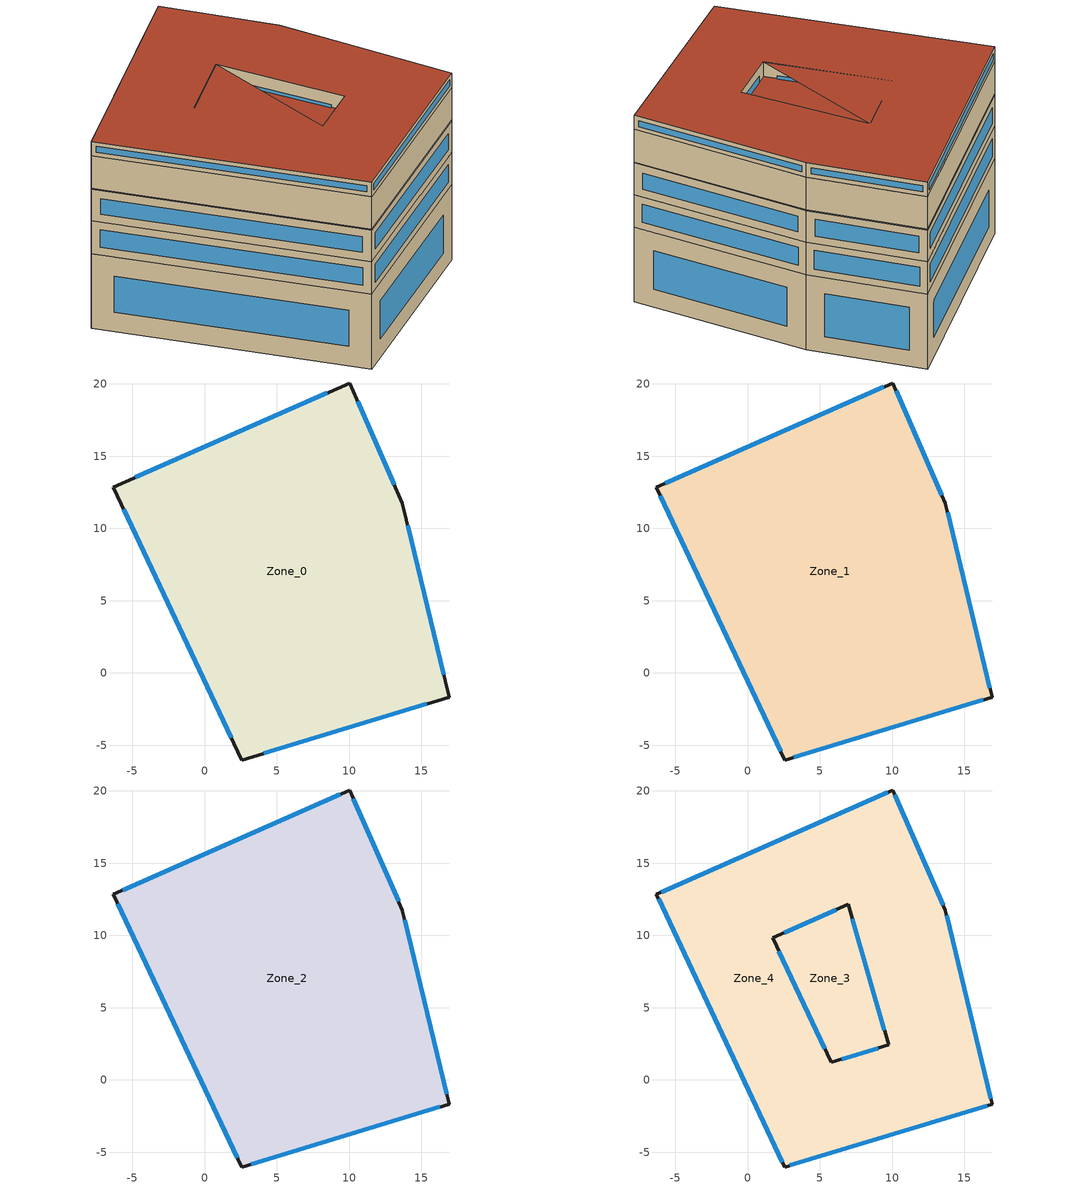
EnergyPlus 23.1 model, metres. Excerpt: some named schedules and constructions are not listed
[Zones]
Zone_0
 floor ground (Zone_0:f5UnderGroundSlabCF): -6.32,12.86 10.02,20.06 13.68,11.75 16.91,-1.67 2.56,-6.02 z0
 wall outside (90.1-2019 Nonresidential CZ 0 Exterior Wall (Mass)): -6.32,12.86 2.56,-6.02 16.91,-1.67 13.68,11.75 10.02,20.06 -6.32,12.86 z0:6.55
 window (90.1-2019 Nonresidential CZ 0 Glazing (Operable)): -5.59,11.31 1.83,-4.47 z1.71:4.84; 4.1,-5.55 15.38,-2.13 z1.61:4.94; 16.54,-0.13 14.05,10.21 z1.58:4.97; 13.12,13.02 10.58,18.79 z1.39:5.16; 8.5,19.39 -4.79,13.53 z1.66:4.89
Zone_1
 floor to Zone_0 (Interior Slab (Mass)_FLIPPED): -6.32,12.86 10.02,20.06 13.68,11.75 16.91,-1.67 2.56,-6.02 z6.55
 wall outside (90.1-2019 Nonresidential CZ 0 Exterior Wall (Mass)): -6.32,12.86 2.56,-6.02 16.91,-1.67 13.68,11.75 10.02,20.06 -6.32,12.86 z6.55:9.4
 window (90.1-2019 Nonresidential CZ 0 Glazing (Operable)): -6.03,12.25 2.28,-5.42 / 9.42,19.8 -5.72,13.12 z7.21:8.74; 3.18,-5.83 16.3,-1.85 z7.2:8.75; 16.76,-1.04 13.83,11.12 z7.19:8.76; 13.43,12.3 10.26,19.51 z7.15:8.8
Zone_2
 floor to Zone_1 (Interior Slab (Mass)_FLIPPED): -6.32,12.86 10.02,20.06 13.68,11.75 16.91,-1.67 2.56,-6.02 z9.4
 wall outside (90.1-2019 Nonresidential CZ 8 Exterior Floor (Mass)): -6.32,12.86 2.56,-6.02 16.91,-1.67 13.68,11.75 10.02,20.06 -6.32,12.86 z9.4:12.17
 wall to Zone_4 (Interior Partition (Mass)): -6.32,12.86 2.56,-6.02 16.91,-1.67 13.68,11.75 10.02,20.06 -6.32,12.86 z12.17:12.25
 window (90.1-2019 Nonresidential CZ 0 Glazing (Operable)): -6.01,12.21 2.26,-5.37 z10.12:11.45; 3.23,-5.82 16.25,-1.87 z10.1:11.47; 16.75,-0.99 13.84,11.07 z10.09:11.48; 13.41,12.35 10.28,19.46 z10.06:11.51; 9.37,19.77 -5.67,13.14 z10.11:11.46
Zone_3
 floor to Zone_2 (Interior Slab (Mass)_FLIPPED): -6.32,12.86 10.02,20.06 13.68,11.75 16.91,-1.67 2.56,-6.02 z12.25
 wall to Zone_4 (Interior Partition (Mass)): -6.32,12.86 2.56,-6.02 16.91,-1.67 13.68,11.75 10.02,20.06 -6.32,12.86 z12.25:15.1
 roof outside (300mmInsulation 200mmConcrete): -6.32,12.86 2.56,-6.02 16.91,-1.67 13.68,11.75 10.02,20.06 z15.1
Zone_4
 floor outside (90.1-2019 Nonresidential CZ 0 Exterior Floor (Mass)): -6.32,12.86 -0.69,15.34 1.73,9.85 6.95,12.15 9.75,2.43 1.73,9.85 -0.69,15.34 10.02,20.06 13.68,11.75 16.91,-1.67 2.56,-6.02 z12.17
 wall outside (UVal_0.3_Light): -6.32,12.86 2.56,-6.02 16.91,-1.67 13.68,11.75 10.02,20.06 -6.32,12.86 z15.1:16.35; 5.78,1.23 1.73,9.85 6.95,12.15 9.75,2.43 5.78,1.23 z12.17:16.35
 window (90.1-2019 Nonresidential CZ 0 Glazing (Operable)): -6.16,12.52 2.41,-5.69 z15.47:15.98; 2.91,-5.92 16.57,-1.77 / 16.83,-1.31 13.76,11.4 / 9.69,19.91 -5.98,13 z15.46:15.99; 13.53,12.07 10.16,19.74 z15.45:16; 5.35,2.15 2.17,8.92 z13.19:15.32; 9.02,2.21 6.52,1.45 z12.93:15.58; 7.23,11.15 9.46,3.43 z13.21:15.31; 2.53,10.2 6.14,11.79 z13.05:15.47
 roof outside (300mmInsulation 200mmConcrete): -6.32,12.86 2.56,-6.02 7.52,-4.51 5.78,1.23 9.75,2.43 6.95,12.15 5.78,1.23 7.52,-4.51 16.91,-1.67 13.68,11.75 10.02,20.06 z16.35
[Schedule:Week:Daily]
NatVentAvail_Zone_0_24: 643b81ea-7f98-4ade-b5fc-865c677e6cc7, 0631fa18-fc53-4fc1-8a13-08d999b6f9f1, 83caa4b2-2130-4d37-a194-5faa919f1eb6, 89786bb1-0d32-4946-96e7-6c59c011e7a7, 528f3834-38d6-4d28-8768-3eb712509140, 7115c35e-5b08-4d62-a368-05f984c057ba, 3cd84f3a-95ff-4edd-a9ef-60d38c700ff3, 643b81ea-7f98-4ade-b5fc-865c677e6cc7, 643b81ea-7f98-4ade-b5fc-865c677e6cc7, 643b81ea-7f98-4ade-b5fc-865c677e6cc7, 643b81ea-7f98-4ade-b5fc-865c677e6cc7, 643b81ea-7f98-4ade-b5fc-865c677e6cc7
NatVentAvail_Zone_0_25: bb134fcf-2cfc-4dae-8368-4092751a51fc, e88b301f-dca1-4978-ab07-a8e9ce4b4729, 7ee1185d-d39c-4ca8-a3f4-3d5fa92efd22, 80bbbfed-e614-4bd0-8997-ee2226226727, be5d5594-9202-45e6-87b8-a54e75608b4e, c6fb9978-e82b-49db-bd27-b6f6989f02e9, a2e19903-712f-4ba3-98e5-2c6e193c96d7, bb134fcf-2cfc-4dae-8368-4092751a51fc, bb134fcf-2cfc-4dae-8368-4092751a51fc, bb134fcf-2cfc-4dae-8368-4092751a51fc, bb134fcf-2cfc-4dae-8368-4092751a51fc, bb134fcf-2cfc-4dae-8368-4092751a51fc
NatVentAvail_Zone_0_26: 5d06f325-204f-4c93-97d9-571b9fa2eab5, 5ae779f8-7331-4535-aec5-faec0c32163f, 86519c9c-96da-408c-98c5-db09831a2a62, 0252c5f4-738e-4583-be9d-452be1e04946, 5f8bd9ea-d8e2-4e3f-b000-1e1a659acec6, f822eaaa-aebe-495b-bf9e-092c79cad451, 42b536ab-7fc9-40a9-8b94-e0caae2db682, 5d06f325-204f-4c93-97d9-571b9fa2eab5, 5d06f325-204f-4c93-97d9-571b9fa2eab5, 5d06f325-204f-4c93-97d9-571b9fa2eab5, 5d06f325-204f-4c93-97d9-571b9fa2eab5, 5d06f325-204f-4c93-97d9-571b9fa2eab5
NatVentAvail_Zone_0_27: 0f33649d-abe9-4385-94b5-2d1bb093f1b9, b0e473d6-7b38-40f7-99c1-0cd613342e5d, 217c5be4-f132-4163-98d4-4fb01e4264d8, 191090e8-7e1f-4fb9-979d-c8069bf0c9c5, 095408a2-9d22-4e8d-8049-8af20b359ea6, 4eeb3307-d58c-4678-8e2a-da7ad234a99a, 0ed3b75c-679a-4646-9bc5-0e2e53a58a23, 0f33649d-abe9-4385-94b5-2d1bb093f1b9, 0f33649d-abe9-4385-94b5-2d1bb093f1b9, 0f33649d-abe9-4385-94b5-2d1bb093f1b9, 0f33649d-abe9-4385-94b5-2d1bb093f1b9, 0f33649d-abe9-4385-94b5-2d1bb093f1b9
NatVentAvail_Zone_0_28: 175090db-c217-4d9c-9281-e84a0e40ca0a, 0493ce9b-0466-4622-919f-6ade33d6d0b1, 4e99a2f6-1621-43b4-a8e6-fc1ccbb174df, f0088b2d-5e5d-43be-9a9b-69607124099a, 98e8d130-37e9-47e7-88a5-f7a0b97f2ff9, fbaa9ffc-d9a7-489b-87e5-90f9b413cbd5, eaa08296-2194-479e-8d43-e2e571d69924, 175090db-c217-4d9c-9281-e84a0e40ca0a, 175090db-c217-4d9c-9281-e84a0e40ca0a, 175090db-c217-4d9c-9281-e84a0e40ca0a, 175090db-c217-4d9c-9281-e84a0e40ca0a, 175090db-c217-4d9c-9281-e84a0e40ca0a
NatVentAvail_Zone_0_29: d26067e9-1ced-4430-bfcb-656b035c30aa, 69b43abc-71c2-4df5-9d2f-f8c97660a5a0, c4070cba-0270-4086-9cf3-ccfc58dcecda, 489eabc4-4402-4343-b1a8-d9d36b0040c8, 98e8d130-37e9-47e7-88a5-f7a0b97f2ff9, 98e8d130-37e9-47e7-88a5-f7a0b97f2ff9, 37b48176-47aa-42ec-8e56-3aeb010cc1e9, d26067e9-1ced-4430-bfcb-656b035c30aa, d26067e9-1ced-4430-bfcb-656b035c30aa, d26067e9-1ced-4430-bfcb-656b035c30aa, d26067e9-1ced-4430-bfcb-656b035c30aa, d26067e9-1ced-4430-bfcb-656b035c30aa
NatVentAvail_Zone_0_30: 23f10274-e4e9-4bed-a4d2-9a767ad3ef16, a0d34b79-d77d-4891-bd0f-fe7c6fb058e2, 719f6635-49dd-4385-84e7-da0417f00f5b, 0da3e6a3-f209-40a6-b415-12028bcd452b, 40181e1c-ce98-45d2-a3a8-bb8946a68063, bc24b64a-b6b0-4d84-ba80-7c9fc3148167, c4be86c8-32b1-4691-a9c1-967920e22374, 23f10274-e4e9-4bed-a4d2-9a767ad3ef16, 23f10274-e4e9-4bed-a4d2-9a767ad3ef16, 23f10274-e4e9-4bed-a4d2-9a767ad3ef16, 23f10274-e4e9-4bed-a4d2-9a767ad3ef16, 23f10274-e4e9-4bed-a4d2-9a767ad3ef16
NatVentAvail_Zone_0_31: 7ebb7ff7-43e4-4092-9c63-8c45f87a2449, f81c0f71-439a-46d6-b870-5c0aa0495689, c4070cba-0270-4086-9cf3-ccfc58dcecda, b8b1c931-4925-4059-b61b-6ed2352e6f15, c50d3c58-b894-4400-abb9-6d2eb99127f9, 318c2fc3-bc2a-4120-b8e8-1a8b47adcd5e, 0043722f-bf06-4eba-8009-58ef61e94516, 7ebb7ff7-43e4-4092-9c63-8c45f87a2449, 7ebb7ff7-43e4-4092-9c63-8c45f87a2449, 7ebb7ff7-43e4-4092-9c63-8c45f87a2449, 7ebb7ff7-43e4-4092-9c63-8c45f87a2449, 7ebb7ff7-43e4-4092-9c63-8c45f87a2449
NatVentAvail_Zone_0_32: 255129c8-b434-4135-9f2a-e7ec39b9fd45, 32d9487f-c412-47f0-a78b-8c937b7c2740, 30b90710-4b2d-4499-aef3-ce1d5afb33d0, 95f30800-1080-494b-ace7-3e313f2a6884, 324968d0-865d-44dd-9b2f-c1c7f27c2db0, d6ffe52d-92ca-4a64-a9b4-bbba0732e0c9, 5f97cc1c-9cc4-47ba-9d8f-26891d8c3480, 255129c8-b434-4135-9f2a-e7ec39b9fd45, 255129c8-b434-4135-9f2a-e7ec39b9fd45, 255129c8-b434-4135-9f2a-e7ec39b9fd45, 255129c8-b434-4135-9f2a-e7ec39b9fd45, 255129c8-b434-4135-9f2a-e7ec39b9fd45
NatVentAvail_Zone_0_33: 71ab6eb5-26ea-4da5-995e-3064c8842f36, c53e7952-1a51-4ef9-a95a-86176d50fb28, 65c0459a-118f-4f70-a701-282a592c9eda, 8d691138-5ffd-4aa4-8c2d-d89832f877bc, 4137aef5-762a-457a-bdb7-2ba2315c0b22, e6ff72f0-a785-4309-bd25-6e804c1c3d62, 1ac9422d-e7b1-449a-8b20-90f71478021b, 71ab6eb5-26ea-4da5-995e-3064c8842f36, 71ab6eb5-26ea-4da5-995e-3064c8842f36, 71ab6eb5-26ea-4da5-995e-3064c8842f36, 71ab6eb5-26ea-4da5-995e-3064c8842f36, 71ab6eb5-26ea-4da5-995e-3064c8842f36
NatVentAvail_Zone_0_34: 2f03e901-578e-4853-b121-41f3e97b029d, 84ca49ca-79e7-4a51-8b85-8cb8b7f8b75c, cc235d41-2240-4268-8009-afe839b7b482, eb04662c-3f46-43af-a1e0-3a76961f5864, 155e2713-d898-4542-9fec-d878bae06bd9, 6ee099c3-9820-4f8c-aa3c-0dc96d728269, 0d8fd694-f7e5-415b-b9ca-f7caefbef100, 2f03e901-578e-4853-b121-41f3e97b029d, 2f03e901-578e-4853-b121-41f3e97b029d, 2f03e901-578e-4853-b121-41f3e97b029d, 2f03e901-578e-4853-b121-41f3e97b029d, 2f03e901-578e-4853-b121-41f3e97b029d
NatVentAvail_Zone_0_35: 4b5055f9-922c-4f07-844b-1bb0dd5deba4, bc5cf879-c866-44ec-abb5-be8a2692b933, 5d8aec1a-5fd3-4992-8821-9213426935d8, b1940947-67fb-4b36-b067-11f079292ca9, d38b4de4-aab0-439d-97a1-b1afb4748e85, 4a92f72d-c8ec-4492-92fe-433dd7defcb1, 9e1e935d-d442-448c-84b5-af96d6721c65, 4b5055f9-922c-4f07-844b-1bb0dd5deba4, 4b5055f9-922c-4f07-844b-1bb0dd5deba4, 4b5055f9-922c-4f07-844b-1bb0dd5deba4, 4b5055f9-922c-4f07-844b-1bb0dd5deba4, 4b5055f9-922c-4f07-844b-1bb0dd5deba4
NatVentAvail_Zone_0_36: 8e8cb293-b448-4608-9316-63940d8aea4e, 63f4b83f-3c34-4075-a524-b207993651ef, 78a738de-7e64-453a-be69-884a6fdb3e56, fc1aaa8b-c7f5-4adc-ac70-f99a7c540827, 265ae9eb-dddb-4048-94e0-ae65d5ae1f27, 4c8561d6-c200-4c0d-9bee-4e630f5df1c1, 7ee1185d-d39c-4ca8-a3f4-3d5fa92efd22, 8e8cb293-b448-4608-9316-63940d8aea4e, 8e8cb293-b448-4608-9316-63940d8aea4e, 8e8cb293-b448-4608-9316-63940d8aea4e, 8e8cb293-b448-4608-9316-63940d8aea4e, 8e8cb293-b448-4608-9316-63940d8aea4e
NatVentAvail_Zone_0_37: 98e8d130-37e9-47e7-88a5-f7a0b97f2ff9, 0e71f1ab-6286-4d33-8a2d-fd71b424a4e3, 3167d1de-678f-47b9-aeae-d90828055bd7, 747e727d-8e63-4065-9ae6-122ea00bfb64, 5a3a104d-d849-4595-bd00-6c0ec67f2fcb, ff363edd-1260-4c79-8fa8-aa9a865fb8aa, 23e75d7f-a427-4924-bde5-fa9444230f27, 98e8d130-37e9-47e7-88a5-f7a0b97f2ff9, 98e8d130-37e9-47e7-88a5-f7a0b97f2ff9, 98e8d130-37e9-47e7-88a5-f7a0b97f2ff9, 98e8d130-37e9-47e7-88a5-f7a0b97f2ff9, 98e8d130-37e9-47e7-88a5-f7a0b97f2ff9
NatVentAvail_Zone_0_38: f640eac9-d24c-42d8-9390-51d35341a400, abed320e-4fe7-4abf-8644-dc5c6e8a2fc8, 8e8cb293-b448-4608-9316-63940d8aea4e, 03073154-2a28-4728-baa0-c7bba7858c48, 2e2a6f8d-11e0-4b43-bdab-6ad42981cbba, 6a7af477-1333-4ed1-802c-7d1e38fb04c6, f70d23db-4ed3-45a6-9c5a-293c95f90b1e, f640eac9-d24c-42d8-9390-51d35341a400, f640eac9-d24c-42d8-9390-51d35341a400, f640eac9-d24c-42d8-9390-51d35341a400, f640eac9-d24c-42d8-9390-51d35341a400, f640eac9-d24c-42d8-9390-51d35341a400
NatVentAvail_Zone_0_39: 56bddfbb-0032-4789-999a-5805ca39de4d, 803d77c7-47ad-45b6-9f40-044cd4149a52, e530df3d-1bed-4762-8450-04801245d13d, 49ab9d56-e769-4ba3-b1c0-7e7d1a642589, f2900d78-92e8-48c2-91b9-617f64cc0b06, 49f29023-b774-45e9-b359-c73b03de3e37, 98e8d130-37e9-47e7-88a5-f7a0b97f2ff9, 56bddfbb-0032-4789-999a-5805ca39de4d, 56bddfbb-0032-4789-999a-5805ca39de4d, 56bddfbb-0032-4789-999a-5805ca39de4d, 56bddfbb-0032-4789-999a-5805ca39de4d, 56bddfbb-0032-4789-999a-5805ca39de4d
NatVentAvail_Zone_0_40: 489eabc4-4402-4343-b1a8-d9d36b0040c8, 1b7dc24c-160c-4afa-9bb9-704bf18bea60, cb3cdab5-11f4-4227-b553-e180a8202a66, ce3a2a31-568a-4a0c-89d4-8da73d9b0c57, e74826bd-609f-407c-89a0-8a4a545d2d21, 01e61d34-6cfe-42f8-ac03-77963135b68b, 636d02a2-d844-4ffe-b700-1644f0562680, 489eabc4-4402-4343-b1a8-d9d36b0040c8, 489eabc4-4402-4343-b1a8-d9d36b0040c8, 489eabc4-4402-4343-b1a8-d9d36b0040c8, 489eabc4-4402-4343-b1a8-d9d36b0040c8, 489eabc4-4402-4343-b1a8-d9d36b0040c8
NatVentAvail_Zone_0_41: bbeecc1e-3f1d-48b2-bf50-df0f392b15e5, cf78af1b-9ae9-4be5-a793-9352e26fc1ef, 8aae14e7-add0-4d7f-b51a-989f0677d0a5, 3948df84-9cbb-4d73-b93f-e254b6b274a6, 61b48174-b0e5-49f0-83b7-59ea858387e7, 1df140a7-34f5-44de-a21c-60761cfa7a1a, 75495c63-4f95-4eac-9507-11b458cad456, bbeecc1e-3f1d-48b2-bf50-df0f392b15e5, bbeecc1e-3f1d-48b2-bf50-df0f392b15e5, bbeecc1e-3f1d-48b2-bf50-df0f392b15e5, bbeecc1e-3f1d-48b2-bf50-df0f392b15e5, bbeecc1e-3f1d-48b2-bf50-df0f392b15e5
NatVentAvail_Zone_0_42: 63e87d0a-f7b2-463e-8451-b528446ef68a, 1a2b29dc-d1f1-4000-aec6-ba2cff314b74, 39210c8b-9b84-4d8e-83a3-96f68f5542ea, 10b9274e-6d64-4a20-95da-60a33fd26bbd, 2e9e1212-b8c1-485e-9d27-bae1b715c4a6, 96daeb9c-4211-4a05-8e03-fd7b7e4c3df9, 69e79a80-ebfe-40a4-8e85-fced3c72bcb7, 63e87d0a-f7b2-463e-8451-b528446ef68a, 63e87d0a-f7b2-463e-8451-b528446ef68a, 63e87d0a-f7b2-463e-8451-b528446ef68a, 63e87d0a-f7b2-463e-8451-b528446ef68a, 63e87d0a-f7b2-463e-8451-b528446ef68a
NatVentAvail_Zone_0_43: 98963085-9e7b-43a8-93ff-83b0c941df59, 44ff8663-efe0-4c5d-bd80-e3e3e52f17e4, 384731d6-2b74-4bac-9194-7eddb3132f22, 4ca82c03-649a-4a1e-8fe0-7782876e294d, 3b544eb6-7aae-4f89-963b-32f65647cecc, 1b821632-736b-4536-b38f-6aa6969b3845, 0cf8c2dc-61ba-434b-902d-f55f4970e142, 98963085-9e7b-43a8-93ff-83b0c941df59, 98963085-9e7b-43a8-93ff-83b0c941df59, 98963085-9e7b-43a8-93ff-83b0c941df59, 98963085-9e7b-43a8-93ff-83b0c941df59, 98963085-9e7b-43a8-93ff-83b0c941df59
NatVentAvail_Zone_0_44: 4801902f-6628-4216-956f-8c6ea97d4197, 3de7abf9-d533-416d-8c11-5a555a49693d, 31fd8c2d-f805-4aad-b5ce-d3185f398fe2, a89ca244-f37f-416f-aa38-6c820a8f153c, 9000404b-edd0-4b03-bbf7-881aecc112e1, bf88fe59-582a-4c23-bcb4-ecc26c6d39f7, ffe35545-6e6a-43a4-898f-79a0a98feaaf, 4801902f-6628-4216-956f-8c6ea97d4197, 4801902f-6628-4216-956f-8c6ea97d4197, 4801902f-6628-4216-956f-8c6ea97d4197, 4801902f-6628-4216-956f-8c6ea97d4197, 4801902f-6628-4216-956f-8c6ea97d4197
NatVentAvail_Zone_0_45: ca84ebe3-31a3-4fca-aa63-5d6eb330a495, a0d34b79-d77d-4891-bd0f-fe7c6fb058e2, 4e1567a4-b059-45ff-b373-8bf7cc5e2dd5, bf9eefe1-9b0f-4d88-90e5-639f3f2ea2c0, e530df3d-1bed-4762-8450-04801245d13d, ce0daf2e-7833-41d4-81d4-90c5ed46dd10, ca84ebe3-31a3-4fca-aa63-5d6eb330a495, ca84ebe3-31a3-4fca-aa63-5d6eb330a495, ca84ebe3-31a3-4fca-aa63-5d6eb330a495, ca84ebe3-31a3-4fca-aa63-5d6eb330a495, ca84ebe3-31a3-4fca-aa63-5d6eb330a495, ca84ebe3-31a3-4fca-aa63-5d6eb330a495
NatVentAvail_Zone_0_46: b5cee949-2fff-4a3b-93be-818378e63684, 1a2b29dc-d1f1-4000-aec6-ba2cff314b74, f269ea63-4c79-4408-a414-71ba46cabd91, f6404ae1-7b49-4c85-b763-c2fd4b628566, 968bc3d5-85b4-423c-9344-f5ded47cd4e1, ae540f47-e407-41ca-9cbf-270e75f07f5b, fad400b9-a37c-48d6-adbf-1cc45f68c0bc, b5cee949-2fff-4a3b-93be-818378e63684, b5cee949-2fff-4a3b-93be-818378e63684, b5cee949-2fff-4a3b-93be-818378e63684, b5cee949-2fff-4a3b-93be-818378e63684, b5cee949-2fff-4a3b-93be-818378e63684
NatVentAvail_Zone_0_47: f0c8c053-ce47-40df-8049-836954c44d7f, 88d2c6cb-40a2-454b-ae71-eafb2108193e, 8b8fcb53-6d7a-4d7f-9af0-d2af67b9f818, 3381d2be-a908-461c-818c-c44810f1092b, f3f93b3c-0dee-45bf-9880-4ba2222caa26, e19cdf9e-3749-4b3c-854e-e9a625b3f481, f353f1b8-c009-4fb8-a9ec-d0aac15d9b01, f0c8c053-ce47-40df-8049-836954c44d7f, f0c8c053-ce47-40df-8049-836954c44d7f, f0c8c053-ce47-40df-8049-836954c44d7f, f0c8c053-ce47-40df-8049-836954c44d7f, f0c8c053-ce47-40df-8049-836954c44d7f
NatVentAvail_Zone_0_48: 4c7d4b0e-fe66-40d1-842d-77e1347ddc0a, 906d6d89-aedf-4aff-ad18-b6c1ed8ddc39, 0bcc4fb4-0c79-4ced-a709-4d6bcaf472b0, 19bfb524-cda0-48ab-a272-c00fd2b42c8e, bcec3d45-3425-455b-8871-c7e1a570d942, c3310da6-fff1-42ef-b2d9-52cb5823a964, 6c05e97e-9c22-4329-baa6-decea8d0be2b, 4c7d4b0e-fe66-40d1-842d-77e1347ddc0a, 4c7d4b0e-fe66-40d1-842d-77e1347ddc0a, 4c7d4b0e-fe66-40d1-842d-77e1347ddc0a, 4c7d4b0e-fe66-40d1-842d-77e1347ddc0a, 4c7d4b0e-fe66-40d1-842d-77e1347ddc0a
NatVentAvail_Zone_0_49: d6ced98e-ec4a-4a50-a155-00b941c5d80c, 9a111081-55ff-4db6-a1e1-2340736e22e8, 869aaac5-2332-4803-a31e-a5947a5ed061, b222b52d-397b-4114-84f4-735300fa2fe9, 7c8c93cd-c014-48ef-b03d-f2dca2aa5a0a, 6e44f94e-78c6-47dc-83f2-17198664482e, 669c9db0-9fb5-4668-8c0b-a5f85f32e0cd, d6ced98e-ec4a-4a50-a155-00b941c5d80c, d6ced98e-ec4a-4a50-a155-00b941c5d80c, d6ced98e-ec4a-4a50-a155-00b941c5d80c, d6ced98e-ec4a-4a50-a155-00b941c5d80c, d6ced98e-ec4a-4a50-a155-00b941c5d80c
NatVentAvail_Zone_0_50: 81b4f61b-7028-4cb7-9ebd-0365f133e40b, cb3cdab5-11f4-4227-b553-e180a8202a66, 990734f4-2f8d-4d05-8608-b8fc52d4e4a7, ca6a04f2-be00-441e-9ab8-e6431219dbf8, 058dad41-943e-4cf2-842e-1722245d89ee, 32486f8a-e6c8-42a2-80c1-9d951a74e4d3, 7dffdb06-1156-4d97-a41f-4efed6e30077, 81b4f61b-7028-4cb7-9ebd-0365f133e40b, 81b4f61b-7028-4cb7-9ebd-0365f133e40b, 81b4f61b-7028-4cb7-9ebd-0365f133e40b, 81b4f61b-7028-4cb7-9ebd-0365f133e40b, 81b4f61b-7028-4cb7-9ebd-0365f133e40b
NatVentAvail_Zone_0_51: 290d8f97-e75f-4305-940c-339ca0709fb4, 0305485f-3e7f-4d02-8a8a-1adf00c94ec2, 6cf03c7d-04f7-472e-82d1-bebea12e3ff7, 7a06e031-e947-4a1e-ad15-c52a817ef07f, 6f81cb44-ed37-4ab4-82d0-1e08d781c9ff, 1e434f39-9768-4110-a22f-0f23a1b7e28d, 318c2fc3-bc2a-4120-b8e8-1a8b47adcd5e, 290d8f97-e75f-4305-940c-339ca0709fb4, 290d8f97-e75f-4305-940c-339ca0709fb4, 290d8f97-e75f-4305-940c-339ca0709fb4, 290d8f97-e75f-4305-940c-339ca0709fb4, 290d8f97-e75f-4305-940c-339ca0709fb4
NatVentAvail_Zone_0_52: e2d43392-c31d-431b-9881-cf4c52842314, e2d43392-c31d-431b-9881-cf4c52842314, e2d43392-c31d-431b-9881-cf4c52842314, e2d43392-c31d-431b-9881-cf4c52842314, e2d43392-c31d-431b-9881-cf4c52842314, e2d43392-c31d-431b-9881-cf4c52842314, e2d43392-c31d-431b-9881-cf4c52842314, e2d43392-c31d-431b-9881-cf4c52842314, e2d43392-c31d-431b-9881-cf4c52842314, e2d43392-c31d-431b-9881-cf4c52842314, e2d43392-c31d-431b-9881-cf4c52842314, e2d43392-c31d-431b-9881-cf4c52842314
CoolAvail_Zone_1_0: 29b650b4-506a-4cd0-a518-1c2fb663108e, b13b76fb-60d2-450a-a5a5-e15c9c1c3c79, 9e6e5cbe-d471-490e-8be4-116ac77118e1, 41a114c6-9665-40e9-b950-dbe778a51caf, 90b9f497-842a-4f19-9348-4716dd923653, c240fecc-fa41-4bf6-b05c-090e095ba573, a58b0ada-f96b-4610-a2b0-0afef24c79c1, 29b650b4-506a-4cd0-a518-1c2fb663108e, 29b650b4-506a-4cd0-a518-1c2fb663108e, 29b650b4-506a-4cd0-a518-1c2fb663108e, 29b650b4-506a-4cd0-a518-1c2fb663108e, 29b650b4-506a-4cd0-a518-1c2fb663108e
CoolAvail_Zone_1_1: 17232315-a896-484a-813f-9a5370619ab1, 02dfb722-8da4-4c60-8fdf-7560dc640b51, 915f0d68-331f-478e-8bbf-bd9fc03f4883, 2cc73c41-8c93-4083-81af-590125fc831e, ecc997b1-e194-422d-8f06-be8c773684e9, 5add73d7-15c5-40c5-89d6-5dae2e6b5aef, bb8f15ab-5de7-4e61-a5e0-c36f00adc9ff, 17232315-a896-484a-813f-9a5370619ab1, 17232315-a896-484a-813f-9a5370619ab1, 17232315-a896-484a-813f-9a5370619ab1, 17232315-a896-484a-813f-9a5370619ab1, 17232315-a896-484a-813f-9a5370619ab1
CoolAvail_Zone_1_2: bd8c10cf-c173-4346-9499-2830fcc4c439, 8fd473d1-e935-4a17-82f4-05b067a72bd3, ecc997b1-e194-422d-8f06-be8c773684e9, ad91aa0e-6086-4268-a6ea-a4c694542a61, b13b76fb-60d2-450a-a5a5-e15c9c1c3c79, 4611a60c-e7fc-47bb-b6c2-83ac3fe102fb, af4c69c2-0ec4-4c58-ba27-11632402459b, bd8c10cf-c173-4346-9499-2830fcc4c439, bd8c10cf-c173-4346-9499-2830fcc4c439, bd8c10cf-c173-4346-9499-2830fcc4c439, bd8c10cf-c173-4346-9499-2830fcc4c439, bd8c10cf-c173-4346-9499-2830fcc4c439
CoolAvail_Zone_1_3: 5511ab0a-7ef4-46d4-a842-5b47bc47f1fd, da14f667-c693-42b4-86ef-250c32271000, 2b677a43-cc24-432e-ae50-a4e02eb47056, ed0e6e6a-c955-47e6-9a97-b48e206be5b1, 70ff9da3-f578-4a4a-89c9-8634c9c9ddbe, 29b650b4-506a-4cd0-a518-1c2fb663108e, a5eca9bc-3467-42df-8899-2196b2f77dbe, 5511ab0a-7ef4-46d4-a842-5b47bc47f1fd, 5511ab0a-7ef4-46d4-a842-5b47bc47f1fd, 5511ab0a-7ef4-46d4-a842-5b47bc47f1fd, 5511ab0a-7ef4-46d4-a842-5b47bc47f1fd, 5511ab0a-7ef4-46d4-a842-5b47bc47f1fd
CoolAvail_Zone_1_4: ab11c002-1931-40d8-8222-5197813367b9, 466413c3-fcce-4410-9f6d-4ec58d43cd2c, d37c869f-9c4a-447a-8aa4-5d365cc0aa3e, 0362f73f-0989-411d-8cee-2a84fc7d6262, 10b675bd-89c5-4f08-aded-18f768c79334, afcc4e11-1eb0-40ab-8b85-30a3ef89e660, 466413c3-fcce-4410-9f6d-4ec58d43cd2c, ab11c002-1931-40d8-8222-5197813367b9, ab11c002-1931-40d8-8222-5197813367b9, ab11c002-1931-40d8-8222-5197813367b9, ab11c002-1931-40d8-8222-5197813367b9, ab11c002-1931-40d8-8222-5197813367b9
CoolAvail_Zone_1_5: 1ca8c4bf-50dd-42c6-860e-fa0889029dd0, 0c632797-0b9a-4d9a-9a69-d39310ec31ae, e5a39323-fee3-43b2-8897-d3d7fd64ec40, e52f491c-9545-426c-8e5e-14837ba248e8, 8df07962-0a9e-46c5-b76d-84e70e2e19a0, d6e69f6d-11f5-4b04-8a4b-71235cd32cef, 68490104-8e84-4b6e-a4b0-a102d218c882, 1ca8c4bf-50dd-42c6-860e-fa0889029dd0, 1ca8c4bf-50dd-42c6-860e-fa0889029dd0, 1ca8c4bf-50dd-42c6-860e-fa0889029dd0, 1ca8c4bf-50dd-42c6-860e-fa0889029dd0, 1ca8c4bf-50dd-42c6-860e-fa0889029dd0
CoolAvail_Zone_1_6: 9aaa5820-27da-40d2-b988-4a81850a77a2, cc235d41-2240-4268-8009-afe839b7b482, a7bf5d25-1e72-49fd-b01b-ac8f0e88661c, 7f89f576-2b49-499b-8dd9-ee3a016d36c3, a7e87b39-74c1-4190-9535-82061ee01377, 88339cc7-c5a9-478d-ad7e-dbec74176c7f, 7eed1c7e-6b80-4392-a8ad-2346449bdf4d, 9aaa5820-27da-40d2-b988-4a81850a77a2, 9aaa5820-27da-40d2-b988-4a81850a77a2, 9aaa5820-27da-40d2-b988-4a81850a77a2, 9aaa5820-27da-40d2-b988-4a81850a77a2, 9aaa5820-27da-40d2-b988-4a81850a77a2
CoolAvail_Zone_1_7: c140114c-8ad5-42b8-af3e-21641d50a91e, c28ae951-e1cf-4190-84d2-e90ac84429e0, e2decf1b-20cc-40b6-9734-803c8e153091, ab680d73-083a-44f6-a404-8130e89fa66a, 91e31e8b-0f4f-4ac3-993f-38d68bd59909, 4355ccce-d851-41e9-ae65-07915f2fc2c5, 87b218fb-2140-485e-a2fb-891817b7ee22, c140114c-8ad5-42b8-af3e-21641d50a91e, c140114c-8ad5-42b8-af3e-21641d50a91e, c140114c-8ad5-42b8-af3e-21641d50a91e, c140114c-8ad5-42b8-af3e-21641d50a91e, c140114c-8ad5-42b8-af3e-21641d50a91e
CoolAvail_Zone_1_8: cf4e10c0-eee7-4fab-9fcf-7f136cb06726, ba5c0e21-c122-45a8-ac0e-a5a57928efb1, 6c63c3c6-d7b6-4bc0-afc0-ea549527ede8, ccb95207-478b-422f-b6b8-30b51a9061c8, 15d5d0c6-a0c5-4261-8484-c4e353f31943, b6ebbcf1-1339-4b0f-94ce-5ef52301aebd, 4e48a2f3-4e9a-4faf-8e2f-800c89a68a4f, cf4e10c0-eee7-4fab-9fcf-7f136cb06726, cf4e10c0-eee7-4fab-9fcf-7f136cb06726, cf4e10c0-eee7-4fab-9fcf-7f136cb06726, cf4e10c0-eee7-4fab-9fcf-7f136cb06726, cf4e10c0-eee7-4fab-9fcf-7f136cb06726
CoolAvail_Zone_1_9: 8cfbba65-9d01-4b32-a4b0-805f059cb48a, 9dc0dda3-4524-4f18-b26a-7494f358d0bb, 4e48a2f3-4e9a-4faf-8e2f-800c89a68a4f, fe54426d-cc39-4e1d-9586-05372d968816, 45d7287d-38ef-4548-9581-23cb1bbddde4, 1f8f5061-bcb6-463a-bce4-fa1e3201f05c, b3f090cf-662d-4bb7-81ea-ff37c869d4a4, 8cfbba65-9d01-4b32-a4b0-805f059cb48a, 8cfbba65-9d01-4b32-a4b0-805f059cb48a, 8cfbba65-9d01-4b32-a4b0-805f059cb48a, 8cfbba65-9d01-4b32-a4b0-805f059cb48a, 8cfbba65-9d01-4b32-a4b0-805f059cb48a
CoolAvail_Zone_1_10: 19e4f91d-5e82-4bf7-bc96-862e26240eed, 4e48a2f3-4e9a-4faf-8e2f-800c89a68a4f, 7d4f30b3-d26d-4406-b7d3-51c4fe134db7, 9f80ea64-dee5-41f0-b012-d001ca709d83, 1eca6522-d2d8-43ba-b8b5-3cb14fa0932f, 56677320-e5e7-4d6b-b511-98478c71ae85, 167ffc35-cf65-49fd-b6d5-8ecb10784530, 19e4f91d-5e82-4bf7-bc96-862e26240eed, 19e4f91d-5e82-4bf7-bc96-862e26240eed, 19e4f91d-5e82-4bf7-bc96-862e26240eed, 19e4f91d-5e82-4bf7-bc96-862e26240eed, 19e4f91d-5e82-4bf7-bc96-862e26240eed
CoolAvail_Zone_1_11: 4e48a2f3-4e9a-4faf-8e2f-800c89a68a4f, 5a12a15a-8f6a-458d-8503-f486bc18be62, cfac7745-1d11-4d2f-a415-641583f3aa35, a6b169b6-2563-40a8-9ebc-1f0b449881ef, 2b253185-dca3-4ac4-b4b0-397c6120a078, f37480eb-aa48-4fd9-a189-10d277c1ec14, 03e58e0c-d8ed-42d8-894c-8e17edda15c0, 4e48a2f3-4e9a-4faf-8e2f-800c89a68a4f, 4e48a2f3-4e9a-4faf-8e2f-800c89a68a4f, 4e48a2f3-4e9a-4faf-8e2f-800c89a68a4f, 4e48a2f3-4e9a-4faf-8e2f-800c89a68a4f, 4e48a2f3-4e9a-4faf-8e2f-800c89a68a4f
CoolAvail_Zone_1_12: 43fa6ba7-7155-49a2-abe1-4626fdadfd4f, 93ad036e-985f-46ad-985d-8fe2cf06e9ed, 1ba03c92-e4e3-4e5b-8072-54eb8ed127d4, fa02652e-9b86-4ad1-bcf8-4fc10e46adf8, 2cd7c8e0-6c19-49eb-80b1-f41475034e33, dbd27a3e-9a26-4d91-8fad-dfb737e32fd4, be6df312-2db2-4308-96e7-3cf8c64cc389, 43fa6ba7-7155-49a2-abe1-4626fdadfd4f, 43fa6ba7-7155-49a2-abe1-4626fdadfd4f, 43fa6ba7-7155-49a2-abe1-4626fdadfd4f, 43fa6ba7-7155-49a2-abe1-4626fdadfd4f, 43fa6ba7-7155-49a2-abe1-4626fdadfd4f
CoolAvail_Zone_1_13: c86a3910-952b-4155-86f3-8bf8406d9700, 487ad5f7-192d-4168-8df1-62f9e2dfbf79, f186a3d9-179b-4441-9377-258a96af7070, 100aaea8-bbf0-432c-9b18-bb4c137b58b4, 842439b7-3e6a-47a9-9acd-409ae765b42d, 5c434fd8-ac1b-4fd3-9a6c-a0ecf767c7ed, 66acfb52-e457-4d65-a321-805b2341acf6, c86a3910-952b-4155-86f3-8bf8406d9700, c86a3910-952b-4155-86f3-8bf8406d9700, c86a3910-952b-4155-86f3-8bf8406d9700, c86a3910-952b-4155-86f3-8bf8406d9700, c86a3910-952b-4155-86f3-8bf8406d9700
CoolAvail_Zone_1_14: fb7f256e-2751-4ff4-ae43-a8ab3f7e9797, 8151a985-f97e-4bad-8853-972664528da4, 22dc9fab-4217-4e2f-a97d-0654fc792eae, cb7f740c-287d-4d01-aaf3-538fed7e2092, 0077fb31-cd04-4ad3-837c-ac0abafaed85, 91929a11-4751-41b0-9428-85a1b52b20fc, 1dc0a07d-d820-4945-bdec-6d3e16e28e09, fb7f256e-2751-4ff4-ae43-a8ab3f7e9797, fb7f256e-2751-4ff4-ae43-a8ab3f7e9797, fb7f256e-2751-4ff4-ae43-a8ab3f7e9797, fb7f256e-2751-4ff4-ae43-a8ab3f7e9797, fb7f256e-2751-4ff4-ae43-a8ab3f7e9797
CoolAvail_Zone_1_15: 249bb1f2-01ef-4453-98c3-97f686b49df3, 2857276e-04f5-47fa-8407-0754b64ddbf6, fa19720d-b784-44ee-9e0b-b24156b99612, 990734f4-2f8d-4d05-8608-b8fc52d4e4a7, 49518224-141a-4acf-a613-93f9a1eb00c3, 32657f2b-d03a-407e-8b79-dc263889a891, 385addfd-6f0a-4a49-8d44-e9155ca5ddca, 249bb1f2-01ef-4453-98c3-97f686b49df3, 249bb1f2-01ef-4453-98c3-97f686b49df3, 249bb1f2-01ef-4453-98c3-97f686b49df3, 249bb1f2-01ef-4453-98c3-97f686b49df3, 249bb1f2-01ef-4453-98c3-97f686b49df3
CoolAvail_Zone_1_16: 7692e115-92d1-4653-b534-43793635c152, ad4c0438-d761-453a-81ab-c5d7774f0ca4, 9777c3c4-857d-4a63-a307-0c06722f26db, 815b4a31-1de7-48f8-86e9-38fb639e48e2, 73405a08-01bc-4f6c-a16c-e816f28f4695, d0b48ee7-cd2d-49be-ab62-5a5c71c486f9, e3f34aba-cbc8-416b-ae1a-76f217830118, 7692e115-92d1-4653-b534-43793635c152, 7692e115-92d1-4653-b534-43793635c152, 7692e115-92d1-4653-b534-43793635c152, 7692e115-92d1-4653-b534-43793635c152, 7692e115-92d1-4653-b534-43793635c152
CoolAvail_Zone_1_17: 91a9ca1b-f609-46d2-85d5-5b4708cbc58c, 22089227-e063-43f2-8d65-2b570a0fb7f6, d7dce801-0464-468b-86e5-042d869cfe8c, e3942b8b-90eb-48a0-9fea-235678d26bc1, 91b564c5-7853-404d-a6c4-376372983a3e, 922fb4c6-9f61-4ed9-9d2f-b61c5af61b0b, 61f4d876-bdcd-408f-880a-fec4d1c3edb4, 91a9ca1b-f609-46d2-85d5-5b4708cbc58c, 91a9ca1b-f609-46d2-85d5-5b4708cbc58c, 91a9ca1b-f609-46d2-85d5-5b4708cbc58c, 91a9ca1b-f609-46d2-85d5-5b4708cbc58c, 91a9ca1b-f609-46d2-85d5-5b4708cbc58c
CoolAvail_Zone_1_18: 2c3f8ee4-96c5-4a3f-a4b1-b69997eb3238, 564f5991-51a3-4334-9484-72fec185b3f3, 916b0021-58a8-40cf-a389-49fd7e3e7d8d, 2c3f8ee4-96c5-4a3f-a4b1-b69997eb3238, 290cd23a-1edc-440e-a8bf-2e5f45a7f1a4, e1d7715c-ab36-413f-b082-02c78ffc9049, 1c721321-046d-4f51-b437-829d237e2fe1, 2c3f8ee4-96c5-4a3f-a4b1-b69997eb3238, 2c3f8ee4-96c5-4a3f-a4b1-b69997eb3238, 2c3f8ee4-96c5-4a3f-a4b1-b69997eb3238, 2c3f8ee4-96c5-4a3f-a4b1-b69997eb3238, 2c3f8ee4-96c5-4a3f-a4b1-b69997eb3238
CoolAvail_Zone_1_19: c5d0aa94-5bb0-480f-91f6-8014fff0dc6e, 11193593-98a2-4993-9129-e7af30b16710, b6d042ed-209f-4d55-bc24-0ac77d95cbd6, 0dc09791-fcbf-4823-9c09-9ac5c6e3386c, fe71a4a4-1e6f-4e83-8419-e72a6b9e10f8, 6d2fa061-7d25-4461-b770-a752a9a60884, 236eea5b-5ca5-4377-ab4f-6bcd3c3c55e4, c5d0aa94-5bb0-480f-91f6-8014fff0dc6e, c5d0aa94-5bb0-480f-91f6-8014fff0dc6e, c5d0aa94-5bb0-480f-91f6-8014fff0dc6e, c5d0aa94-5bb0-480f-91f6-8014fff0dc6e, c5d0aa94-5bb0-480f-91f6-8014fff0dc6e
CoolAvail_Zone_1_20: 57adc17c-3f8f-4ccd-b7a0-79cb720e411a, f37ff96e-f441-401a-b7e7-edff040718df, c5d0aa94-5bb0-480f-91f6-8014fff0dc6e, 3b8d6381-cc98-4cac-88a3-8a608994b399, 543349be-f63c-4ad6-a186-b26515e20985, 9a420aef-c827-48c7-8c33-67a28b1471b0, a5c4f77d-4af1-4e41-abe4-442f3ad2ad70, 57adc17c-3f8f-4ccd-b7a0-79cb720e411a, 57adc17c-3f8f-4ccd-b7a0-79cb720e411a, 57adc17c-3f8f-4ccd-b7a0-79cb720e411a, 57adc17c-3f8f-4ccd-b7a0-79cb720e411a, 57adc17c-3f8f-4ccd-b7a0-79cb720e411a
CoolAvail_Zone_1_21: 3c86ebb0-60dd-4e80-9e92-cc641d73ae5a, 0c632797-0b9a-4d9a-9a69-d39310ec31ae, c8da2f37-d169-41ab-87e8-650044faae8f, 44ff8663-efe0-4c5d-bd80-e3e3e52f17e4, 26090ace-2f89-427b-8193-cecb2a32d1c5, 63800cad-46a7-4e80-b4f6-0ba3a10cd5fb, 59315c29-87ac-45d0-a8fd-0e9754ded3e2, 3c86ebb0-60dd-4e80-9e92-cc641d73ae5a, 3c86ebb0-60dd-4e80-9e92-cc641d73ae5a, 3c86ebb0-60dd-4e80-9e92-cc641d73ae5a, 3c86ebb0-60dd-4e80-9e92-cc641d73ae5a, 3c86ebb0-60dd-4e80-9e92-cc641d73ae5a
CoolAvail_Zone_1_22: 968bc3d5-85b4-423c-9344-f5ded47cd4e1, a4892dac-d159-405b-97ce-15ec50ec5c3d, d220d13a-ec5c-4d1d-a6e6-fc1f099aa18c, af1b80fd-70e2-4da9-9cd7-4ad1f3ffa8f2, ea89b312-ae52-41a2-b12c-266f2e31bd51, b5cee949-2fff-4a3b-93be-818378e63684, 76083fe3-2160-4bf7-a3ea-9dfcf8b72814, 968bc3d5-85b4-423c-9344-f5ded47cd4e1, 968bc3d5-85b4-423c-9344-f5ded47cd4e1, 968bc3d5-85b4-423c-9344-f5ded47cd4e1, 968bc3d5-85b4-423c-9344-f5ded47cd4e1, 968bc3d5-85b4-423c-9344-f5ded47cd4e1
CoolAvail_Zone_1_23: 9465ef24-0572-461d-9233-bf2b1b62fcf5, 4df2d94c-15e7-44a0-9338-7c6d9ec98c35, 24229822-c7ac-4df3-a924-d5070abd10cd, 30ed18ff-6198-489a-98d6-d4f6b277cb3e, 67cc7780-8b9c-4ce3-8335-8ea61169be34, 24dee44f-873c-4e82-915e-d0f3d996dfbd, a46238f5-0380-43a5-8807-d93844f5c9fd, 9465ef24-0572-461d-9233-bf2b1b62fcf5, 9465ef24-0572-461d-9233-bf2b1b62fcf5, 9465ef24-0572-461d-9233-bf2b1b62fcf5, 9465ef24-0572-461d-9233-bf2b1b62fcf5, 9465ef24-0572-461d-9233-bf2b1b62fcf5
CoolAvail_Zone_1_24: 7b2bb4fd-0d66-4d4e-97f7-3d94a2d765de, 306294e8-e0ad-4b10-b87d-df1edbd69c86, 2e99d0bd-585d-4f11-a816-46d9d83821d2, ae40d358-4f78-4e61-8ad3-70cf7dafbc84, 7c9164d5-ea22-4706-addb-a8bdf4432c98, 168bb537-2022-44cf-83d4-e0e9acc14d3d, 907f0f1f-b3ec-413e-8541-1b0c6f08c20a, 7b2bb4fd-0d66-4d4e-97f7-3d94a2d765de, 7b2bb4fd-0d66-4d4e-97f7-3d94a2d765de, 7b2bb4fd-0d66-4d4e-97f7-3d94a2d765de, 7b2bb4fd-0d66-4d4e-97f7-3d94a2d765de, 7b2bb4fd-0d66-4d4e-97f7-3d94a2d765de
CoolAvail_Zone_1_25: 9b8689c5-4e22-40ab-8a51-93b16e5813ab, 9f29d845-0d77-471c-9f9e-6f4083bdbc58, ca84ebe3-31a3-4fca-aa63-5d6eb330a495, 76e7caac-11b7-473f-9300-2d2578371d06, c614d02d-f04a-47c0-802e-d4e15580c5c4, 83af7f08-0791-41b7-af25-e18827899770, c7052a04-98d3-44f4-bc96-6e6003378de9, 9b8689c5-4e22-40ab-8a51-93b16e5813ab, 9b8689c5-4e22-40ab-8a51-93b16e5813ab, 9b8689c5-4e22-40ab-8a51-93b16e5813ab, 9b8689c5-4e22-40ab-8a51-93b16e5813ab, 9b8689c5-4e22-40ab-8a51-93b16e5813ab
CoolAvail_Zone_1_26: 944c06aa-a1b8-4fa9-b56e-5e904102bf0b, 193b8807-ea25-42ba-b3bf-ab5a41c48f4a, 64db0dd4-92b3-4a93-b9c9-7bebfc3d3c8d, 993c36ed-dc87-49a6-b760-b14777e3a504, 96fc20e9-7180-4704-8ea9-30778f493c18, cfac3884-d454-41ef-a2ac-399c72fbcbaa, ab62d100-0c40-4c2b-b63b-1ab8c382bdaa, 944c06aa-a1b8-4fa9-b56e-5e904102bf0b, 944c06aa-a1b8-4fa9-b56e-5e904102bf0b, 944c06aa-a1b8-4fa9-b56e-5e904102bf0b, 944c06aa-a1b8-4fa9-b56e-5e904102bf0b, 944c06aa-a1b8-4fa9-b56e-5e904102bf0b
CoolAvail_Zone_1_27: c0ed08d0-cbd1-4e66-96b4-3011c854b234, 17a2dd1e-07dd-4401-ba6f-a7d2c1cc2857, 891172b5-9eeb-4b10-a672-ff5e27ba41d7, a5562364-defd-420a-8047-edce9a8f5295, 0d0ca2da-b4a6-409f-a603-32af6fcbd6dc, cd8238a0-c257-432b-ab86-a8de12ca64cd, 3297b25a-f3c5-400e-8c3c-98ab9fae1132, c0ed08d0-cbd1-4e66-96b4-3011c854b234, c0ed08d0-cbd1-4e66-96b4-3011c854b234, c0ed08d0-cbd1-4e66-96b4-3011c854b234, c0ed08d0-cbd1-4e66-96b4-3011c854b234, c0ed08d0-cbd1-4e66-96b4-3011c854b234
CoolAvail_Zone_1_28: f68e68b4-acc3-4acb-970d-2c39f8df0a2a, b795957b-d27e-4a7f-8629-db4bb5394d29, af05e51c-b44b-4254-af1d-9b844355a47d, 1476245f-ba37-446a-9a7e-71807cdfc9d6, e3942b8b-90eb-48a0-9fea-235678d26bc1, 7061bc4a-cf1c-40cd-a209-ce6419433c2b, 3c86ebb0-60dd-4e80-9e92-cc641d73ae5a, f68e68b4-acc3-4acb-970d-2c39f8df0a2a, f68e68b4-acc3-4acb-970d-2c39f8df0a2a, f68e68b4-acc3-4acb-970d-2c39f8df0a2a, f68e68b4-acc3-4acb-970d-2c39f8df0a2a, f68e68b4-acc3-4acb-970d-2c39f8df0a2a
CoolAvail_Zone_1_29: f0463da0-0f73-4b83-b435-d1717c20061d, 16107b3b-f5df-4c6a-9e88-45ee59f582d7, c847950f-9d46-415d-b38f-cc1e72a8ce3e, 3b5530b0-4bfc-4e65-a115-754aeea42c9c, e3942b8b-90eb-48a0-9fea-235678d26bc1, e3942b8b-90eb-48a0-9fea-235678d26bc1, 7386bb66-d7fa-4b65-8085-5662bd291aee, f0463da0-0f73-4b83-b435-d1717c20061d, f0463da0-0f73-4b83-b435-d1717c20061d, f0463da0-0f73-4b83-b435-d1717c20061d, f0463da0-0f73-4b83-b435-d1717c20061d, f0463da0-0f73-4b83-b435-d1717c20061d
CoolAvail_Zone_1_30: ff19ad5b-a363-437d-ae63-3668331f0827, 4e48a2f3-4e9a-4faf-8e2f-800c89a68a4f, 6d0db3fd-c35c-4cda-9c1c-baec2c14ec47, 0f14b7f0-2d62-495b-aa7c-136eb56bbd6b, f89394e9-2ba5-4571-82bb-3c7d3c17939f, 03a95639-5101-4bca-940d-57680b2e86c7, 4f8adeff-2dd8-4549-b49d-80637b379f35, ff19ad5b-a363-437d-ae63-3668331f0827, ff19ad5b-a363-437d-ae63-3668331f0827, ff19ad5b-a363-437d-ae63-3668331f0827, ff19ad5b-a363-437d-ae63-3668331f0827, ff19ad5b-a363-437d-ae63-3668331f0827
CoolAvail_Zone_1_31: 7c5dc831-d911-492e-93e1-4426a253069e, 3b8d6381-cc98-4cac-88a3-8a608994b399, c847950f-9d46-415d-b38f-cc1e72a8ce3e, 1744b77f-1cb1-4f69-b4cb-0e8fa1b665fa, 58834cbf-76af-49cd-a04c-aceff44ab028, 01ed06eb-558f-4142-a675-aa2008106ffb, 72c23283-3265-424f-adb0-1ede9ee7b15c, 7c5dc831-d911-492e-93e1-4426a253069e, 7c5dc831-d911-492e-93e1-4426a253069e, 7c5dc831-d911-492e-93e1-4426a253069e, 7c5dc831-d911-492e-93e1-4426a253069e, 7c5dc831-d911-492e-93e1-4426a253069e
CoolAvail_Zone_1_32: 3ffda573-3af0-46ed-a09a-5d9bb41be8c7, 24967692-d2e8-4e46-a10a-83a75ed88015, d335cb79-2b14-48f8-811b-aa3cd861ed92, 17c1d9a0-788b-4689-b656-878974b272ae, b9139b93-e736-4fe2-a372-e0f423301f2a, 29d056e9-57a7-41dc-847e-5899c5e670c6, 3aaf477e-fbf3-4e7a-a74f-77eac698590d, 3ffda573-3af0-46ed-a09a-5d9bb41be8c7, 3ffda573-3af0-46ed-a09a-5d9bb41be8c7, 3ffda573-3af0-46ed-a09a-5d9bb41be8c7, 3ffda573-3af0-46ed-a09a-5d9bb41be8c7, 3ffda573-3af0-46ed-a09a-5d9bb41be8c7
CoolAvail_Zone_1_33: 2f49eb5f-feb6-416b-86c9-504043dff835, 17a04ab0-6f76-4552-8944-97dbe71db1c4, 14a74787-8c0c-4149-b74d-9dba6af021cb, ba5a2047-98d8-4875-8efb-cb1a017e9cc0, ac176064-d8ab-40cc-ac37-2cc3028f8e13, c8da2f37-d169-41ab-87e8-650044faae8f, 88219d36-3623-42e1-9165-866df8605171, 2f49eb5f-feb6-416b-86c9-504043dff835, 2f49eb5f-feb6-416b-86c9-504043dff835, 2f49eb5f-feb6-416b-86c9-504043dff835, 2f49eb5f-feb6-416b-86c9-504043dff835, 2f49eb5f-feb6-416b-86c9-504043dff835
CoolAvail_Zone_1_34: fc1bca65-e5ac-4e39-b63b-a5ed3d21ba90, ba361baf-59d9-4367-8c7a-4699b1b236f0, ff4bc00e-5506-40d9-ab4a-0dd0a69ae114, 3b0f2307-bc1c-4734-ab04-c0143982f54f, bdb733bd-dc44-41be-80b5-d4a5a2814fea, 3e4dc970-237a-4001-87c6-6e867e1a1f0b, b5e7642c-8c19-4b08-81ff-1fdd0ef3ef57, fc1bca65-e5ac-4e39-b63b-a5ed3d21ba90, fc1bca65-e5ac-4e39-b63b-a5ed3d21ba90, fc1bca65-e5ac-4e39-b63b-a5ed3d21ba90, fc1bca65-e5ac-4e39-b63b-a5ed3d21ba90, fc1bca65-e5ac-4e39-b63b-a5ed3d21ba90
CoolAvail_Zone_1_35: 74ffd892-819c-4242-80d1-24e1ddf80430, f6ecceda-3d30-4721-858e-cb32e723952c, 17232315-a896-484a-813f-9a5370619ab1, ece8849a-fb2f-4fbd-afdd-1149698f7d21, 7eed1c7e-6b80-4392-a8ad-2346449bdf4d, e8be929d-fa44-4c0f-b96f-0f30ee46b9cf, 5f416ddf-d634-4046-a442-6e63aab08ab7, 74ffd892-819c-4242-80d1-24e1ddf80430, 74ffd892-819c-4242-80d1-24e1ddf80430, 74ffd892-819c-4242-80d1-24e1ddf80430, 74ffd892-819c-4242-80d1-24e1ddf80430, 74ffd892-819c-4242-80d1-24e1ddf80430
CoolAvail_Zone_1_36: f7fe8a7b-dabd-41a3-ac96-42fd4ebbb8a3, 57adc17c-3f8f-4ccd-b7a0-79cb720e411a, 5c5771fe-31dd-4d52-8869-3f9e949fc0ce, 905739ca-bdfe-49c7-9f0c-672529721f74, 9ff93c3c-b5d0-4d57-85b5-1b9e007418cb, b4c15a41-4eab-4186-8f7e-bd6522bf003c, ca84ebe3-31a3-4fca-aa63-5d6eb330a495, f7fe8a7b-dabd-41a3-ac96-42fd4ebbb8a3, f7fe8a7b-dabd-41a3-ac96-42fd4ebbb8a3, f7fe8a7b-dabd-41a3-ac96-42fd4ebbb8a3, f7fe8a7b-dabd-41a3-ac96-42fd4ebbb8a3, f7fe8a7b-dabd-41a3-ac96-42fd4ebbb8a3
CoolAvail_Zone_1_37: e3942b8b-90eb-48a0-9fea-235678d26bc1, a1c7cf19-4260-4f8c-8549-a8b51e3e8cb6, 91e15b36-d92a-44a9-b125-f35a405346ba, 1de5e3b0-c4a6-4e3e-a39e-98e4fb27073a, d2fc6685-7401-4e4d-8a51-a53ce42c3509, b13b76fb-60d2-450a-a5a5-e15c9c1c3c79, ff8053d0-5a6f-422b-911a-41f4c8b0f702, e3942b8b-90eb-48a0-9fea-235678d26bc1, e3942b8b-90eb-48a0-9fea-235678d26bc1, e3942b8b-90eb-48a0-9fea-235678d26bc1, e3942b8b-90eb-48a0-9fea-235678d26bc1, e3942b8b-90eb-48a0-9fea-235678d26bc1
CoolAvail_Zone_1_38: 0c46c54d-70b1-4a16-abea-029706ea7571, 3f8c715e-6661-4b9b-be09-ea188f69c496, f7fe8a7b-dabd-41a3-ac96-42fd4ebbb8a3, 10bb1322-940e-4a91-b6ae-9587b5eb6946, 127d7c72-a661-4472-b936-f14d1d59b3e6, ac232ce9-587f-4c50-9300-496e0bba6176, cdeb479c-7f4c-416b-8211-8cf919152dc4, 0c46c54d-70b1-4a16-abea-029706ea7571, 0c46c54d-70b1-4a16-abea-029706ea7571, 0c46c54d-70b1-4a16-abea-029706ea7571, 0c46c54d-70b1-4a16-abea-029706ea7571, 0c46c54d-70b1-4a16-abea-029706ea7571
CoolAvail_Zone_1_39: e530df3d-1bed-4762-8450-04801245d13d, ec3d052d-0e8f-4c5c-9c05-f297f4748d43, 56bddfbb-0032-4789-999a-5805ca39de4d, 30e12001-843d-465e-96b4-f3927e3ddac8, be26cf5d-e770-488d-bbd8-f2f14b83b44f, 152a3bd5-b027-42a5-b0f5-574247ad3cb1, e3942b8b-90eb-48a0-9fea-235678d26bc1, e530df3d-1bed-4762-8450-04801245d13d, e530df3d-1bed-4762-8450-04801245d13d, e530df3d-1bed-4762-8450-04801245d13d, e530df3d-1bed-4762-8450-04801245d13d, e530df3d-1bed-4762-8450-04801245d13d
